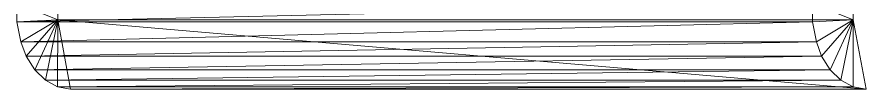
# Model space of a CAD drawing. Header units: millimetres. Extents: x -38752 to -34801, y 260924 to 263752.
# Drawn here: x -38127 to -38053.7, y 263377.8 to 263383.7 of the extents above; entities that cross this region are included whole.
import ezdxf

# ---------------------------------------------------------------- set-up
doc = ezdxf.new("R2010")
doc.units = ezdxf.units.MM
doc.layers.get('0').update_dxf_attribs({"lineweight": 9})
doc.layers.add('0.09', color=1, linetype='Continuous', lineweight=9)

msp = doc.modelspace()

# ---------------------------------------------------------------- linework, layer by layer
at = {"extrusion": (2.49184e-13, 1, -4.44089e-16)}
for p, q in [((-38126.973, 263385.16, 92.096), (-38126.975, 263383.572, 92.094)), ((-38058.314, 263385.16, 23.438), (-38058.316, 263383.572, 23.435)), ((-38126.975, 263383.572, 92.094), (-38126.641, 263381.846, 92.428)), ((-38126.975, 263383.572, 92.094), (-38058.316, 263383.572, 23.435)), ((-38122.359, 263377.758, 96.711), (-38123.455, 263383.758, 95.614)), ((-38058.316, 263383.572, 23.435), (-38057.983, 263381.846, 23.769)), ((-38053.7, 263377.758, 28.052), (-38054.797, 263383.758, 26.955)), ((-38126.641, 263381.846, 92.428), (-38057.983, 263381.846, 23.769)), ((-38126.189, 263380.619, 92.88), (-38057.53, 263380.619, 24.222)), ((-38125.446, 263379.428, 93.623), (-38056.787, 263379.428, 24.965)), ((-38124.523, 263378.522, 94.546), (-38055.864, 263378.522, 25.887)), ((-38123.474, 263377.954, 95.596), (-38054.815, 263377.954, 26.937)), ((-38053.7, 263377.758, 28.052), (-38122.359, 263377.758, 96.711))]:
    msp.add_line(p, q, dxfattribs=at)
for points in [[(-38126.641, 263381.846, 92.428), (-38126.189, 263380.619, 92.88), (-38125.446, 263379.428, 93.623), (-38124.523, 263378.522, 94.546), (-38123.474, 263377.954, 95.596), (-38122.359, 263377.758, 96.711)], [(-38057.983, 263381.846, 23.769), (-38057.53, 263380.619, 24.222), (-38056.787, 263379.428, 24.965), (-38055.864, 263378.522, 25.887), (-38054.815, 263377.954, 26.937), (-38053.7, 263377.758, 28.052)]]:
    msp.add_polyline3d(points)

# ---------------------------------------------------------------- meshes
at = {"layer": '0.09'}
mesh = msp.add_polyface(dxfattribs=at)
corners = [(-38123.474, 263377.954, 95.596), (-38123.455, 263383.758, 95.614), (-38122.359, 263377.758, 96.711), (-38124.523, 263378.522, 94.546), (-38125.446, 263379.428, 93.623), (-38126.189, 263380.619, 92.88), (-38126.641, 263381.846, 92.428), (-38126.975, 263383.572, 92.094), (-38126.973, 263385.16, 92.096), (-38123.455, 263390.758, 95.614)]
mesh.append_faces([[corners[k] for k in face] for face in [(0, 1, 2), (1, 8, 9)]], dxfattribs={"vtx0": -1})
mesh.append_faces([[corners[k] for k in face] for face in [(1, 0, 3), (1, 3, 4), (1, 4, 5), (1, 5, 6), (1, 6, 7), (1, 7, 8)]], dxfattribs={"vtx0": -1, "vtx2": -1})
mesh = msp.add_polyface(dxfattribs=at)
corners = [(-38054.797, 263383.758, 26.955), (-38054.815, 263377.954, 26.937), (-38053.7, 263377.758, 28.052), (-38055.864, 263378.522, 25.887), (-38056.787, 263379.428, 24.965), (-38057.53, 263380.619, 24.222), (-38057.983, 263381.846, 23.769), (-38058.316, 263383.572, 23.435), (-38058.314, 263385.16, 23.438), (-38054.797, 263390.758, 26.955)]
mesh.append_faces([[corners[k] for k in face] for face in [(0, 1, 2), (8, 0, 9)]], dxfattribs={"vtx0": -1})
mesh.append_faces([[corners[k] for k in face] for face in [(1, 0, 3), (3, 0, 4), (4, 0, 5), (5, 0, 6), (6, 0, 7), (7, 0, 8)]], dxfattribs={"vtx0": -1, "vtx1": -1})
mesh = msp.add_polyface(dxfattribs=at)
corners = [(-38058.314, 263385.16, 23.438), (-38126.975, 263383.572, 92.094), (-38058.316, 263383.572, 23.435), (-38126.973, 263385.16, 92.096)]
mesh.append_faces([[corners[k] for k in face] for face in [(0, 1, 2), (1, 0, 3)]], dxfattribs={"vtx0": -1})
mesh = msp.add_polyface(dxfattribs=at)
corners = [(-38058.316, 263383.572, 23.435), (-38126.641, 263381.846, 92.428), (-38057.983, 263381.846, 23.769), (-38126.975, 263383.572, 92.094)]
mesh.append_faces([[corners[k] for k in face] for face in [(0, 1, 2), (1, 0, 3)]], dxfattribs={"vtx0": -1})
mesh = msp.add_polyface(dxfattribs=at)
corners = [(-38123.455, 263383.758, 95.614), (-38053.7, 263377.758, 28.052), (-38122.359, 263377.758, 96.711), (-38054.797, 263383.758, 26.955)]
mesh.append_faces([[corners[k] for k in face] for face in [(0, 1, 2), (1, 0, 3)]], dxfattribs={"vtx0": -1})
mesh = msp.add_polyface(dxfattribs=at)
corners = [(-38057.983, 263381.846, 23.769), (-38126.189, 263380.619, 92.88), (-38057.53, 263380.619, 24.222), (-38126.641, 263381.846, 92.428)]
mesh.append_faces([[corners[k] for k in face] for face in [(0, 1, 2), (1, 0, 3)]], dxfattribs={"vtx0": -1})
mesh = msp.add_polyface(dxfattribs=at)
corners = [(-38057.53, 263380.619, 24.222), (-38125.446, 263379.428, 93.623), (-38056.787, 263379.428, 24.965), (-38126.189, 263380.619, 92.88)]
mesh.append_faces([[corners[k] for k in face] for face in [(0, 1, 2), (1, 0, 3)]], dxfattribs={"vtx0": -1})
mesh = msp.add_polyface(dxfattribs=at)
corners = [(-38056.787, 263379.428, 24.965), (-38124.523, 263378.522, 94.546), (-38055.864, 263378.522, 25.887), (-38125.446, 263379.428, 93.623)]
mesh.append_faces([[corners[k] for k in face] for face in [(0, 1, 2), (1, 0, 3)]], dxfattribs={"vtx0": -1})
mesh = msp.add_polyface(dxfattribs=at)
corners = [(-38055.864, 263378.522, 25.887), (-38123.474, 263377.954, 95.596), (-38054.815, 263377.954, 26.937), (-38124.523, 263378.522, 94.546)]
mesh.append_faces([[corners[k] for k in face] for face in [(0, 1, 2), (1, 0, 3)]], dxfattribs={"vtx0": -1})
mesh = msp.add_polyface(dxfattribs=at)
corners = [(-38054.815, 263377.954, 26.937), (-38122.359, 263377.758, 96.711), (-38053.7, 263377.758, 28.052), (-38123.474, 263377.954, 95.596)]
mesh.append_faces([[corners[k] for k in face] for face in [(0, 1, 2), (1, 0, 3)]], dxfattribs={"vtx0": -1})

doc.saveas('drawing.dxf')
